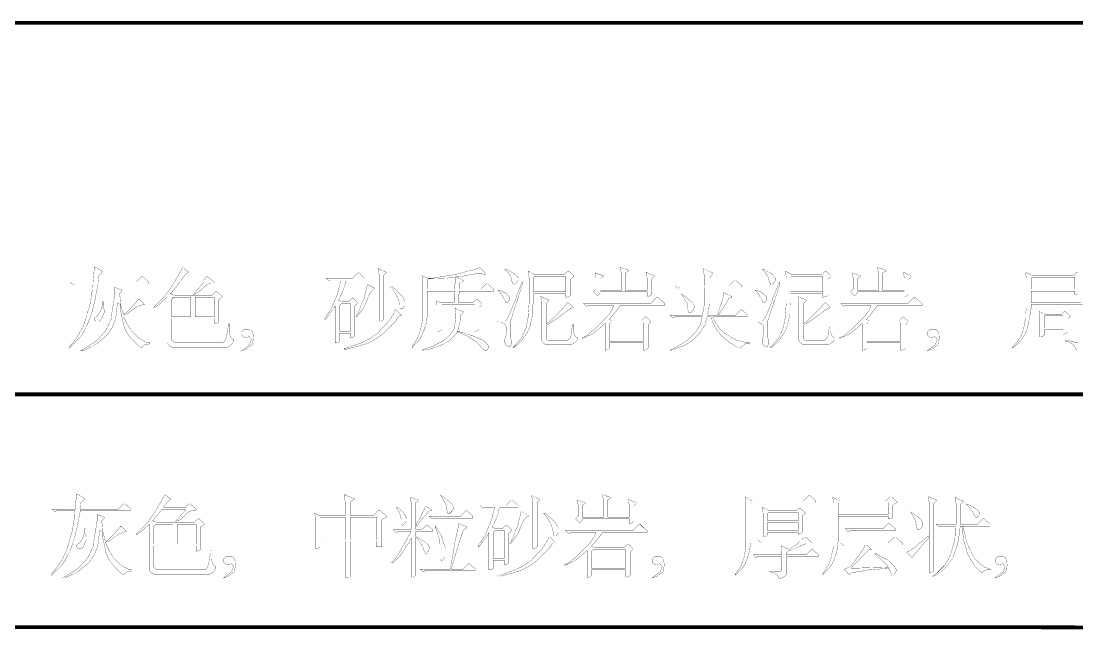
# Model space of a CAD drawing. Extents: x 94 to 452, y -72 to 1042.
# Drawn here: x 222.13 to 265.23, y 460.88 to 485.73 of the extents above; entities that cross this region are included whole.
import ezdxf

# ---------------------------------------------------------------- set-up
doc = ezdxf.new("R2010")
doc.units = 0
doc.header["$MEASUREMENT"] = 0
doc.layers.add('TREE_LAYER', color=7, linetype='Continuous')

msp = doc.modelspace()

# ---------------------------------------------------------------- linework, layer by layer
at = {"layer": 'TREE_LAYER'}
for points, const_width, elevation in [([(221.22612, 485.654653), (399.22612, 485.654653)], 0.15, 178), ([(225.187347, 475.669544), (225.104994, 475.669544), (225.104994, 475.532289), (225.063818, 475.079348), (224.116759, 475.079348), (224.226563, 474.969544), (224.267739, 474.969544), (224.308916, 475.010721), (225.050092, 475.010721), (225.050092, 474.996995), (225.036367, 474.85974), (225.036367, 474.777387), (224.967739, 474.310721), (224.967739, 474.269544), (224.816759, 473.761701), (224.816759, 473.720525), (224.665778, 473.281309), (224.487347, 472.951897), (224.336367, 472.732289), (224.116759, 472.444054), (224.089308, 472.375426), (224.501072, 472.787191), (224.638327, 472.951897), (224.885386, 473.45974), (225.036367, 473.898956), (225.077543, 474.091113), (225.14617, 474.365623), (225.14617, 474.393074), (225.255974, 474.914642), (225.2697, 475.010721), (227.342249, 475.010721), (227.342249, 475.079348), (227.09519, 475.298956), (227.054014, 475.298956), (226.834406, 475.079348), (225.2697, 475.079348), (225.2697, 475.106799), (225.297151, 475.340132), (225.434406, 475.477387), (225.434406, 475.518564), (225.187347, 475.669544), (225.187347, 475.669544)], 0.01, 39), ([(228.728523, 475.669544), (228.714798, 475.655819), (228.701072, 475.628368), (228.536367, 475.326407), (228.206955, 474.791113), (227.918719, 474.420525), (227.548131, 474.049936), (227.548131, 474.022485), (227.767739, 474.15974), (227.959896, 474.351897), (228.083425, 474.447975), (228.097151, 474.447975), (228.097151, 474.447975), (228.097151, 472.595034), (228.097151, 472.581309), (228.179504, 472.471505), (228.316759, 472.402877), (230.554014, 472.402877), (230.554014, 472.416603), (230.650092, 472.471505), (230.74617, 472.567583), (230.801072, 472.663662), (230.801072, 472.732289), (230.773621, 472.732289), (230.663818, 472.842093), (230.622641, 473.061701), (230.622641, 473.391113), (230.581465, 473.391113), (230.581465, 473.281309), (230.554014, 473.089152), (230.554014, 473.061701), (230.471661, 472.704838), (230.361857, 472.595034), (228.385386, 472.595034), (228.275582, 472.704838), (228.275582, 473.569544), (228.289308, 473.58327), (229.991268, 473.58327), (230.004994, 473.569544), (230.004994, 473.363662), (230.04617, 473.363662), (230.142249, 473.391113), (230.183425, 473.432289), (230.183425, 474.351897), (230.32068, 474.447975), (230.334406, 474.461701), (230.334406, 474.489152), (230.114798, 474.681309), (230.073621, 474.681309), (229.922641, 474.530328), (228.385386, 474.530328), (228.234406, 474.598956), (228.22068, 474.598956), (228.467739, 474.887191), (228.604994, 475.079348), (229.552053, 475.079348), (229.565778, 475.038172), (229.154014, 474.571505), (229.34617, 474.640132), (229.703033, 474.969544), (229.881465, 475.038172), (230.004994, 475.038172), (230.004994, 475.079348), (229.74421, 475.298956), (229.703033, 475.298956), (229.565778, 475.147975), (228.673621, 475.147975), (228.659896, 475.161701), (228.824602, 475.367583), (228.975582, 475.477387), (228.728523, 475.669544), (228.728523, 475.669544)], 0.01, 39), ([(235.906955, 475.449936), (235.865778, 475.449936), (235.64617, 475.230328), (234.589308, 475.230328), (234.699112, 475.120525), (234.726563, 475.120525), (234.767739, 475.147975), (235.193229, 475.147975), (235.193229, 475.147975), (235.097151, 474.818564), (235.097151, 474.777387), (235.055974, 474.667583), (235.028523, 474.557779), (234.918719, 474.296995), (234.808916, 474.022485), (234.548131, 473.624446), (234.506955, 473.542093), (234.506955, 473.542093), (234.548131, 473.542093), (234.561857, 473.555819), (234.836367, 473.926407), (234.94617, 474.104838), (234.94617, 474.104838), (234.94617, 472.595034), (235.042249, 472.595034), (235.097151, 472.622485), (235.138327, 472.663662), (235.138327, 472.993074), (235.138327, 472.993074), (235.563818, 472.993074), (235.577543, 472.993074), (235.577543, 472.814642), (235.618719, 472.814642), (235.714798, 472.842093), (235.755974, 472.88327), (235.755974, 474.091113), (235.865778, 474.200917), (235.865778, 474.242093), (235.687347, 474.420525), (235.64617, 474.420525), (235.49519, 474.269544), (235.234406, 474.269544), (235.083425, 474.338172), (235.083425, 474.351897), (235.248131, 474.667583), (235.357935, 474.996995), (235.357935, 475.051897), (235.399112, 475.147975), (236.154014, 475.147975), (236.154014, 475.230328), (235.906955, 475.449936), (235.906955, 475.449936)], 0.01, 39), ([(236.716759, 475.628368), (236.703033, 475.628368), (236.703033, 475.600917), (236.74421, 475.381309), (236.74421, 473.473466), (236.812837, 473.473466), (236.881465, 473.500917), (236.922641, 473.542093), (236.922641, 475.340132), (237.032445, 475.449936), (237.032445, 475.477387), (236.854014, 475.55974), (236.716759, 475.628368), (236.716759, 475.628368)], 0.01, 39), ([(240.861857, 475.669544), (240.54617, 475.55974), (240.518719, 475.55974), (239.791268, 475.367583), (239.750092, 475.367583), (238.885386, 475.230328), (238.816759, 475.230328), (238.816759, 475.216603), (238.748131, 475.216603), (238.748131, 475.230328), (238.72068, 475.244054), (238.487347, 475.340132), (238.528523, 475.161701), (238.528523, 473.569544), (238.44617, 473.198956), (238.44617, 473.171505), (238.336367, 472.842093), (238.226563, 472.663662), (238.089308, 472.444054), (238.089308, 472.402877), (238.350092, 472.677387), (238.487347, 472.88327), (238.501072, 472.938172), (238.597151, 473.157779), (238.597151, 473.198956), (238.665778, 473.391113), (238.679504, 473.555819), (238.693229, 473.555819), (238.693229, 473.596995), (238.706955, 473.720525), (238.706955, 474.70876), (238.706955, 474.70876), (239.818719, 474.70876), (239.832445, 474.70876), (239.818719, 474.598956), (239.818719, 474.598956), (239.818719, 474.502877), (239.818719, 474.502877), (239.818719, 474.420525), (239.804994, 474.420525), (239.804994, 474.324446), (239.804994, 474.324446), (239.804994, 474.242093), (239.804994, 474.242093), (239.242249, 474.242093), (239.077543, 474.310721), (239.104994, 474.132289), (239.104994, 473.061701), (239.201072, 473.075426), (239.255974, 473.102877), (239.297151, 473.144054), (239.297151, 474.132289), (239.324602, 474.15974), (240.642249, 474.15974), (240.642249, 474.15974), (240.642249, 473.061701), (240.683425, 473.061701), (240.779504, 473.102877), (240.834406, 473.144054), (240.834406, 474.049936), (240.94421, 474.15974), (240.94421, 474.200917), (240.752053, 474.379348), (240.724602, 474.379348), (240.573621, 474.242093), (239.997151, 474.242093), (239.983425, 474.242093), (239.983425, 474.28327), (239.997151, 474.296995), (239.997151, 474.393074), (239.997151, 474.393074), (239.997151, 474.489152), (239.997151, 474.489152), (239.997151, 474.58523), (240.010876, 474.598956), (240.010876, 474.70876), (240.010876, 474.70876), (241.410876, 474.70876), (241.410876, 474.791113), (241.163818, 475.010721), (241.122641, 475.010721), (240.903033, 474.791113), (240.024602, 474.791113), (240.010876, 474.791113), (240.010876, 474.85974), (240.024602, 474.85974), (240.024602, 475.038172), (240.161857, 475.106799), (240.175582, 475.120525), (240.175582, 475.147975), (239.887347, 475.28523), (239.914798, 475.28523), (240.038327, 475.298956), (240.6697, 475.40876), (240.94421, 475.40876), (241.081465, 475.367583), (241.054014, 475.477387), (240.861857, 475.669544), (240.861857, 475.669544)], 0.01, 39), ([(241.959896, 475.587191), (241.877543, 475.587191), (242.028523, 475.436211), (242.138327, 475.257779), (242.165778, 475.106799), (242.206955, 475.010721), (242.248131, 474.969544), (242.275582, 474.969544), (242.357935, 475.051897), (242.426563, 475.147975), (242.426563, 475.230328), (242.34421, 475.353858), (242.206955, 475.449936), (241.959896, 475.587191), (241.959896, 475.587191)], 0.01, 39), ([(242.838327, 475.518564), (242.824602, 475.518564), (242.824602, 475.491113), (242.865778, 475.271505), (242.865778, 474.200917), (242.824602, 473.720525), (242.824602, 473.638172), (242.755974, 473.267583), (242.755974, 473.240132), (242.604994, 472.88327), (242.536367, 472.773466), (242.316759, 472.512681), (242.206955, 472.402877), (242.248131, 472.402877), (242.412837, 472.540132), (242.577543, 472.704838), (242.797151, 473.020525), (242.906955, 473.281309), (242.906955, 473.336211), (242.934406, 473.418564), (242.975582, 473.596995), (243.016759, 473.775426), (243.016759, 474.132289), (243.04421, 474.228368), (243.04421, 474.598956), (243.057935, 474.598956), (244.361857, 474.598956), (244.361857, 474.598956), (244.361857, 474.461701), (244.403033, 474.461701), (244.499112, 474.489152), (244.554014, 474.530328), (244.554014, 475.189152), (244.691268, 475.28523), (244.691268, 475.298956), (244.691268, 475.340132), (244.485386, 475.518564), (244.44421, 475.518564), (244.293229, 475.367583), (243.126563, 475.367583), (242.838327, 475.518564), (242.838327, 475.518564)], 0.01, 39), ([(246.599112, 475.669544), (246.585386, 475.669544), (246.585386, 475.642093), (246.626563, 475.463662), (246.626563, 474.749936), (246.612837, 474.749936), (245.789308, 474.749936), (245.775582, 474.749936), (245.775582, 475.230328), (245.885386, 475.298956), (245.885386, 475.298956), (245.885386, 475.340132), (245.555974, 475.449936), (245.597151, 475.244054), (245.597151, 474.791113), (245.487347, 474.681309), (245.638327, 474.530328), (245.665778, 474.530328), (245.775582, 474.640132), (245.775582, 474.667583), (245.789308, 474.681309), (247.683425, 474.681309), (247.683425, 474.667583), (247.683425, 474.489152), (247.765778, 474.502877), (247.82068, 474.530328), (247.861857, 474.571505), (247.861857, 475.189152), (247.971661, 475.298956), (247.971661, 475.340132), (247.793229, 475.40876), (247.642249, 475.477387), (247.683425, 475.244054), (247.683425, 474.749936), (247.683425, 474.749936), (246.804994, 474.749936), (246.804994, 474.749936), (246.804994, 475.449936), (246.914798, 475.518564), (246.914798, 475.518564), (246.914798, 475.55974), (246.599112, 475.669544), (246.599112, 475.669544)], 0.01, 39), ([(249.975582, 475.628368), (249.975582, 475.628368), (249.975582, 475.573466), (250.016759, 475.353858), (250.016759, 474.942093), (250.003033, 474.928368), (248.836367, 474.928368), (248.94617, 474.818564), (248.987347, 474.818564), (249.028523, 474.85974), (250.003033, 474.85974), (250.016759, 474.85974), (250.016759, 474.146015), (249.948131, 473.747975), (249.948131, 473.720525), (248.616759, 473.720525), (248.726563, 473.610721), (248.767739, 473.610721), (248.808916, 473.651897), (249.934406, 473.651897), (249.934406, 473.651897), (249.865778, 473.363662), (249.687347, 473.061701), (249.316759, 472.691113), (249.042249, 472.526407), (248.616759, 472.293074), (248.657935, 472.293074), (249.165778, 472.471505), (249.536367, 472.691113), (249.838327, 473.006799), (250.04421, 473.322485), (250.126563, 473.638172), (250.140288, 473.651897), (250.277543, 473.651897), (250.291268, 473.638172), (250.387347, 473.363662), (250.524602, 473.144054), (250.689308, 472.910721), (250.730484, 472.869544), (251.073621, 472.595034), (251.306955, 472.457779), (251.471661, 472.375426), (251.485386, 472.375426), (251.691268, 472.553858), (251.883425, 472.553858), (251.883425, 472.595034), (251.759896, 472.595034), (251.334406, 472.704838), (251.004994, 472.88327), (250.785386, 473.03425), (250.634406, 473.18523), (250.455974, 473.45974), (250.359896, 473.638172), (250.373621, 473.651897), (251.801072, 473.651897), (251.801072, 473.720525), (251.554014, 473.940132), (251.512837, 473.940132), (251.293229, 473.720525), (250.154014, 473.720525), (250.154014, 473.73425), (250.19519, 473.898956), (250.208916, 474.049936), (250.236367, 474.200917), (250.236367, 474.85974), (250.236367, 474.85974), (251.554014, 474.85974), (251.554014, 474.928368), (251.293229, 475.147975), (251.252053, 475.147975), (251.032445, 474.928368), (250.236367, 474.928368), (250.236367, 474.942093), (250.236367, 475.257779), (250.373621, 475.40876), (250.373621, 475.449936), (250.19519, 475.518564), (249.975582, 475.628368), (249.975582, 475.628368)], 0.01, 39), ([(252.459896, 475.587191), (252.377543, 475.587191), (252.528523, 475.436211), (252.638327, 475.257779), (252.665778, 475.106799), (252.706955, 475.010721), (252.748131, 474.969544), (252.775582, 474.969544), (252.857935, 475.051897), (252.926563, 475.147975), (252.926563, 475.230328), (252.84421, 475.353858), (252.706955, 475.449936), (252.459896, 475.587191), (252.459896, 475.587191)], 0.01, 39), ([(253.338327, 475.518564), (253.324602, 475.518564), (253.324602, 475.491113), (253.365778, 475.271505), (253.365778, 474.200917), (253.324602, 473.720525), (253.324602, 473.638172), (253.255974, 473.267583), (253.255974, 473.240132), (253.104994, 472.88327), (253.036367, 472.773466), (252.816759, 472.512681), (252.706955, 472.402877), (252.748131, 472.402877), (252.912837, 472.540132), (253.077543, 472.704838), (253.297151, 473.020525), (253.406955, 473.281309), (253.406955, 473.336211), (253.434406, 473.418564), (253.475582, 473.596995), (253.516759, 473.775426), (253.516759, 474.132289), (253.54421, 474.228368), (253.54421, 474.598956), (253.557935, 474.598956), (254.861857, 474.598956), (254.861857, 474.598956), (254.861857, 474.461701), (254.903033, 474.461701), (254.999112, 474.489152), (255.054014, 474.530328), (255.054014, 475.189152), (255.191268, 475.28523), (255.191268, 475.298956), (255.191268, 475.340132), (254.985386, 475.518564), (254.94421, 475.518564), (254.793229, 475.367583), (253.626563, 475.367583), (253.338327, 475.518564), (253.338327, 475.518564)], 0.01, 39), ([(257.099112, 475.669544), (257.085386, 475.669544), (257.085386, 475.642093), (257.126563, 475.463662), (257.126563, 474.749936), (257.112837, 474.749936), (256.289308, 474.749936), (256.275582, 474.749936), (256.275582, 475.230328), (256.385386, 475.298956), (256.385386, 475.298956), (256.385386, 475.340132), (256.055974, 475.449936), (256.097151, 475.244054), (256.097151, 474.791113), (255.987347, 474.681309), (256.138327, 474.530328), (256.165778, 474.530328), (256.275582, 474.640132), (256.275582, 474.667583), (256.289308, 474.681309), (258.183425, 474.681309), (258.183425, 474.667583), (258.183425, 474.489152), (258.265778, 474.502877), (258.32068, 474.530328), (258.361857, 474.571505), (258.361857, 475.189152), (258.471661, 475.298956), (258.471661, 475.340132), (258.293229, 475.40876), (258.142249, 475.477387), (258.183425, 475.244054), (258.183425, 474.749936), (258.183425, 474.749936), (257.304994, 474.749936), (257.304994, 474.749936), (257.304994, 475.449936), (257.414798, 475.518564), (257.414798, 475.518564), (257.414798, 475.55974), (257.099112, 475.669544), (257.099112, 475.669544)], 0.01, 39), ([(263.138327, 475.477387), (263.138327, 475.477387), (263.138327, 475.463662), (263.165778, 475.244054), (263.165778, 474.00876), (263.138327, 473.789152), (263.138327, 473.610721), (263.0697, 473.253858), (263.055974, 473.171505), (262.918719, 472.814642), (262.726563, 472.553858), (262.589308, 472.402877), (262.589308, 472.375426), (262.754014, 472.512681), (262.959896, 472.704838), (263.138327, 472.993074), (263.248131, 473.349936), (263.261857, 473.432289), (263.275582, 473.528368), (263.275582, 473.555819), (263.316759, 473.73425), (263.330484, 473.871505), (263.357935, 473.995034), (263.357935, 474.15974), (263.357935, 474.15974), (265.471661, 474.15974)], 0.01, 39), ([(265.265778, 475.477387), (265.224602, 475.477387), (265.073621, 475.340132), (263.426563, 475.340132), (263.138327, 475.477387), (263.138327, 475.477387)], 0.01, 39), ([(239.818719, 475.271505), (239.818719, 475.28523), (239.84617, 475.271505), (239.84617, 474.996995), (239.832445, 474.996995), (239.832445, 474.900917), (239.832445, 474.887191), (239.832445, 474.791113), (239.818719, 474.791113), (238.706955, 474.791113), (238.706955, 474.791113), (238.706955, 475.147975), (238.748131, 475.202877), (239.516759, 475.230328), (239.654014, 475.257779), (239.818719, 475.271505), (239.818719, 475.271505)], 0.01, 39), ([(242.604994, 475.079348), (242.536367, 474.969544), (242.316759, 474.406799), (242.316759, 474.379348), (242.055974, 473.720525), (241.94617, 473.542093), (241.877543, 473.473466), (241.589308, 473.473466), (241.589308, 473.432289), (241.699112, 473.432289), (241.836367, 473.391113), (241.918719, 473.30876), (241.94617, 473.212681), (241.94617, 473.061701), (241.918719, 472.869544), (241.918719, 472.842093), (241.877543, 472.746015), (241.877543, 472.595034), (241.918719, 472.512681), (242.014798, 472.444054), (242.097151, 472.444054), (242.138327, 472.540132), (242.138327, 472.704838), (242.097151, 472.842093), (242.097151, 473.473466), (242.138327, 473.569544), (242.179504, 473.693074), (242.275582, 474.00876), (242.303033, 474.077387), (242.577543, 474.914642), (242.577543, 474.942093), (242.604994, 475.079348), (242.604994, 475.079348)], 0.01, 39), ([(243.085386, 475.298956), (243.085386, 475.298956), (244.361857, 475.298956), (244.361857, 475.298956), (244.361857, 474.681309), (244.361857, 474.681309), (243.057935, 474.681309), (243.04421, 474.681309), (243.04421, 475.257779), (243.085386, 475.298956), (243.085386, 475.298956)], 0.01, 39), ([(253.104994, 475.079348), (253.036367, 474.969544), (252.816759, 474.406799), (252.816759, 474.379348), (252.555974, 473.720525), (252.44617, 473.542093), (252.377543, 473.473466), (252.089308, 473.473466), (252.089308, 473.432289), (252.199112, 473.432289), (252.336367, 473.391113), (252.418719, 473.30876), (252.44617, 473.212681), (252.44617, 473.061701), (252.418719, 472.869544), (252.418719, 472.842093), (252.377543, 472.746015), (252.377543, 472.595034), (252.418719, 472.512681), (252.514798, 472.444054), (252.597151, 472.444054), (252.638327, 472.540132), (252.638327, 472.704838), (252.597151, 472.842093), (252.597151, 473.473466), (252.638327, 473.569544), (252.679504, 473.693074), (252.775582, 474.00876), (252.803033, 474.077387), (253.077543, 474.914642), (253.077543, 474.942093), (253.104994, 475.079348), (253.104994, 475.079348)], 0.01, 39), ([(253.585386, 475.298956), (253.585386, 475.298956), (254.861857, 475.298956), (254.861857, 475.298956), (254.861857, 474.681309), (254.861857, 474.681309), (253.557935, 474.681309), (253.54421, 474.681309), (253.54421, 475.257779), (253.585386, 475.298956), (253.585386, 475.298956)], 0.01, 39), ([(263.385386, 475.257779), (263.385386, 475.257779), (265.142249, 475.257779), (265.142249, 475.257779), (265.142249, 474.791113), (265.142249, 474.791113), (263.357935, 474.791113), (263.357935, 474.791113), (263.357935, 475.230328), (263.385386, 475.257779), (263.385386, 475.257779)], 0.01, 39), ([(225.955974, 474.85974), (225.955974, 474.85974), (225.955974, 474.58523), (225.818719, 473.73425), (225.804994, 473.569544), (225.585386, 473.102877), (225.365778, 472.842093), (225.173621, 472.649936), (224.555974, 472.265623), (224.652053, 472.265623), (225.214798, 472.553858), (225.626563, 472.896995), (225.84617, 473.212681), (225.983425, 473.569544), (226.024602, 473.88523), (226.065778, 474.228368), (226.175582, 474.15974), (226.175582, 473.967583), (226.216759, 473.789152), (226.312837, 473.322485), (226.408916, 473.061701), (226.436367, 473.020525), (226.642249, 472.746015), (226.94421, 472.444054), (227.040288, 472.402877), (227.054014, 472.402877), (227.163818, 472.512681), (227.383425, 472.553858), (227.383425, 472.595034), (227.273621, 472.595034), (226.903033, 472.814642), (226.642249, 473.075426), (226.463818, 473.349936), (226.312837, 473.651897), (226.312837, 473.720525), (226.326563, 473.73425), (226.436367, 473.761701), (226.82068, 474.049936), (227.122641, 474.15974), (227.163818, 474.15974), (226.94421, 474.379348), (226.903033, 474.379348), (226.903033, 474.351897), (226.614798, 474.022485), (226.450092, 473.857779), (226.326563, 473.761701), (226.271661, 473.844054), (226.203033, 474.118564), (226.175582, 474.43425), (226.134406, 474.598956), (226.134406, 474.598956), (226.24421, 474.70876), (226.24421, 474.749936), (225.955974, 474.85974), (225.955974, 474.85974)], 0.01, 39), ([(236.277543, 474.969544), (236.263818, 474.955819), (236.126563, 474.379348), (236.04421, 474.242093), (235.934406, 473.912681), (235.838327, 473.73425), (235.797151, 473.651897), (235.824602, 473.651897), (235.838327, 473.665623), (236.126563, 474.049936), (236.373621, 474.640132), (236.524602, 474.791113), (236.565778, 474.791113), (236.552053, 474.832289), (236.277543, 474.969544), (236.277543, 474.969544)], 0.01, 39), ([(237.265778, 474.900917), (237.183425, 474.900917), (237.265778, 474.818564), (237.430484, 474.571505), (237.44421, 474.544054), (237.512837, 474.393074), (237.581465, 474.146015), (237.581465, 474.022485), (237.622641, 473.981309), (237.691268, 473.981309), (237.801072, 474.118564), (237.801072, 474.28327), (237.732445, 474.420525), (237.663818, 474.530328), (237.416759, 474.763662), (237.265778, 474.900917), (237.265778, 474.900917)], 0.01, 39), ([(241.630484, 474.749936), (241.589308, 474.749936), (241.671661, 474.667583), (241.767739, 474.530328), (241.918719, 474.242093), (241.987347, 474.242093), (242.028523, 474.28327), (242.055974, 474.338172), (242.055974, 474.461701), (241.987347, 474.557779), (241.877543, 474.640132), (241.740288, 474.70876), (241.630484, 474.749936), (241.630484, 474.749936)], 0.01, 39), ([(249.097151, 474.571505), (249.097151, 474.571505), (249.110876, 474.544054), (249.316759, 474.200917), (249.34421, 473.967583), (249.385386, 473.844054), (249.385386, 473.830328), (249.467739, 473.830328), (249.550092, 473.912681), (249.604994, 474.00876), (249.604994, 474.091113), (249.536367, 474.228368), (249.508916, 474.255819), (249.316759, 474.420525), (249.179504, 474.530328), (249.097151, 474.571505), (249.097151, 474.571505)], 0.01, 39), ([(250.826563, 474.640132), (250.812837, 474.640132), (250.812837, 474.530328), (250.565778, 473.761701), (250.634406, 473.761701), (250.675582, 473.871505), (250.785386, 474.00876), (251.004994, 474.379348), (251.073621, 474.461701), (251.142249, 474.461701), (251.142249, 474.489152), (250.826563, 474.640132), (250.826563, 474.640132)], 0.01, 39), ([(252.130484, 474.749936), (252.089308, 474.749936), (252.171661, 474.667583), (252.267739, 474.530328), (252.418719, 474.242093), (252.487347, 474.242093), (252.528523, 474.28327), (252.555974, 474.338172), (252.555974, 474.461701), (252.487347, 474.557779), (252.377543, 474.640132), (252.240288, 474.70876), (252.130484, 474.749936), (252.130484, 474.749936)], 0.01, 39), ([(265.403033, 474.242093), (263.357935, 474.242093), (263.357935, 474.242093), (263.357935, 474.70876), (263.357935, 474.70876), (265.142249, 474.70876), (265.142249, 474.70876), (265.142249, 474.571505), (265.183425, 474.571505), (265.279504, 474.598956)], 0.01, 39), ([(225.475582, 474.269544), (225.434406, 474.269544), (225.434406, 474.091113), (225.365778, 473.871505), (225.255974, 473.720525), (225.104994, 473.58327), (225.104994, 473.542093), (225.187347, 473.473466), (225.297151, 473.473466), (225.393229, 473.542093), (225.475582, 473.720525), (225.516759, 473.830328), (225.516759, 473.953858), (225.475582, 474.091113), (225.475582, 474.269544), (225.475582, 474.269544)], 0.01, 39), ([(228.34421, 474.447975), (228.357935, 474.461701), (229.04421, 474.461701), (229.04421, 474.447975), (229.04421, 473.651897), (229.04421, 473.651897), (228.289308, 473.651897), (228.275582, 473.651897), (228.275582, 474.379348), (228.34421, 474.447975), (228.34421, 474.447975)], 0.01, 39), ([(229.236367, 474.447975), (229.236367, 474.461701), (229.991268, 474.461701), (230.004994, 474.447975), (230.004994, 473.651897), (229.991268, 473.651897), (229.236367, 473.651897), (229.236367, 473.651897), (229.236367, 474.447975), (229.236367, 474.447975)], 0.01, 39), ([(235.206955, 474.200917), (235.206955, 474.200917), (235.563818, 474.200917), (235.577543, 474.200917), (235.577543, 473.075426), (235.563818, 473.061701), (235.138327, 473.061701), (235.138327, 473.075426), (235.138327, 474.132289), (235.206955, 474.200917), (235.206955, 474.200917)], 0.01, 39), ([(243.34617, 474.489152), (243.34617, 474.489152), (243.34617, 474.475426), (243.373621, 474.255819), (243.373621, 472.704838), (243.442249, 472.595034), (243.552053, 472.512681), (244.581465, 472.512681), (244.650092, 472.553858), (244.759896, 472.622485), (244.842249, 472.732289), (244.842249, 472.814642), (244.801072, 472.814642), (244.732445, 472.88327), (244.663818, 473.061701), (244.663818, 473.363662), (244.622641, 473.363662), (244.622641, 473.267583), (244.581465, 472.910721), (244.554014, 472.814642), (244.44421, 472.704838), (243.634406, 472.704838), (243.565778, 472.773466), (243.565778, 473.30876), (243.703033, 473.391113), (244.032445, 473.610721), (244.375582, 473.871505), (244.581465, 474.00876), (244.663818, 474.022485), (244.663818, 474.049936), (244.512837, 474.200917), (244.44421, 474.242093), (244.224602, 473.981309), (243.703033, 473.45974), (243.593229, 473.391113), (243.565778, 473.363662), (243.565778, 473.377387), (243.565778, 474.200917), (243.675582, 474.310721), (243.675582, 474.351897), (243.483425, 474.420525), (243.34617, 474.489152), (243.34617, 474.489152)], 0.01, 39), ([(248.122641, 474.461701), (248.081465, 474.461701), (247.834406, 474.200917), (245.089308, 474.200917), (245.199112, 474.091113), (245.226563, 474.091113), (245.267739, 474.132289), (246.324602, 474.132289), (246.324602, 474.118564), (246.2697, 473.995034), (246.255974, 473.940132), (246.077543, 473.693074), (245.514798, 473.130328), (245.171661, 472.855819), (245.048131, 472.814642), (245.048131, 472.773466), (245.404994, 472.938172), (245.459896, 472.965623), (245.84421, 473.281309), (245.954014, 473.391113), (245.967739, 473.391113), (245.967739, 472.293074), (246.050092, 472.306799), (246.104994, 472.33425), (246.14617, 472.375426), (246.14617, 472.581309), (246.14617, 472.595034), (247.532445, 472.595034), (247.532445, 472.581309), (247.532445, 472.293074), (247.573621, 472.293074), (247.683425, 472.33425), (247.724602, 472.375426), (247.724602, 473.322485), (247.834406, 473.432289), (247.834406, 473.473466), (247.642249, 473.651897), (247.614798, 473.651897), (247.463818, 473.500917), (246.255974, 473.500917), (246.132445, 473.555819), (246.2697, 473.706799), (246.54421, 474.049936), (246.585386, 474.132289), (248.410876, 474.132289), (248.410876, 474.200917), (248.273621, 474.310721), (248.122641, 474.461701), (248.122641, 474.461701)], 0.01, 39), ([(253.84617, 474.489152), (253.84617, 474.489152), (253.84617, 474.475426), (253.873621, 474.255819), (253.873621, 472.704838), (253.942249, 472.595034), (254.052053, 472.512681), (255.081465, 472.512681), (255.150092, 472.553858), (255.259896, 472.622485), (255.342249, 472.732289), (255.342249, 472.814642), (255.301072, 472.814642), (255.232445, 472.88327), (255.163818, 473.061701), (255.163818, 473.363662), (255.122641, 473.363662), (255.122641, 473.267583), (255.081465, 472.910721), (255.054014, 472.814642), (254.94421, 472.704838), (254.134406, 472.704838), (254.065778, 472.773466), (254.065778, 473.30876), (254.203033, 473.391113), (254.532445, 473.610721), (254.875582, 473.871505), (255.081465, 474.00876), (255.163818, 474.022485), (255.163818, 474.049936), (255.012837, 474.200917), (254.94421, 474.242093), (254.724602, 473.981309), (254.203033, 473.45974), (254.093229, 473.391113), (254.065778, 473.363662), (254.065778, 473.377387), (254.065778, 474.200917), (254.175582, 474.310721), (254.175582, 474.351897), (253.983425, 474.420525), (253.84617, 474.489152), (253.84617, 474.489152)], 0.01, 39), ([(258.622641, 474.461701), (258.581465, 474.461701), (258.334406, 474.200917), (255.589308, 474.200917), (255.699112, 474.091113), (255.726563, 474.091113), (255.767739, 474.132289), (256.824602, 474.132289), (256.824602, 474.118564), (256.7697, 473.995034), (256.755974, 473.940132), (256.577543, 473.693074), (256.014798, 473.130328), (255.671661, 472.855819), (255.548131, 472.814642), (255.548131, 472.773466), (255.904994, 472.938172), (255.959896, 472.965623), (256.34421, 473.281309), (256.454014, 473.391113), (256.467739, 473.391113), (256.467739, 472.293074), (256.550092, 472.306799), (256.604994, 472.33425), (256.64617, 472.375426), (256.64617, 472.581309), (256.64617, 472.595034), (258.032445, 472.595034), (258.032445, 472.581309), (258.032445, 472.293074), (258.073621, 472.293074), (258.183425, 472.33425), (258.224602, 472.375426), (258.224602, 473.322485), (258.334406, 473.432289), (258.334406, 473.473466), (258.142249, 473.651897), (258.114798, 473.651897), (257.963818, 473.500917), (256.755974, 473.500917), (256.632445, 473.555819), (256.7697, 473.706799), (257.04421, 474.049936), (257.085386, 474.132289), (258.910876, 474.132289), (258.910876, 474.200917), (258.773621, 474.310721), (258.622641, 474.461701), (258.622641, 474.461701)], 0.01, 39), ([(237.44421, 473.940132), (237.403033, 473.940132), (237.361857, 473.830328), (237.183425, 473.542093), (237.032445, 473.363662), (236.771661, 473.089152), (236.703033, 472.993074), (236.524602, 472.88327), (236.387347, 472.773466), (236.016759, 472.595034), (235.399112, 472.375426), (235.316759, 472.375426), (235.316759, 472.33425), (235.426563, 472.33425), (235.64617, 472.402877), (235.975582, 472.48523), (236.291268, 472.581309), (236.634406, 472.773466), (236.881465, 472.951897), (237.416759, 473.473466), (237.471661, 473.58327), (237.581465, 473.693074), (237.663818, 473.693074), (237.663818, 473.720525), (237.44421, 473.940132), (237.44421, 473.940132)], 0.01, 39), ([(239.84617, 474.022485), (239.84617, 474.022485), (239.84617, 473.995034), (239.873621, 473.775426), (239.873621, 473.569544), (239.804994, 473.198956), (239.804994, 473.171505), (239.69519, 472.993074), (239.393229, 472.691113), (238.899112, 472.444054), (238.5697, 472.33425), (238.528523, 472.33425), (238.528523, 472.293074), (238.789308, 472.33425), (239.214798, 472.471505), (239.585386, 472.663662), (239.914798, 472.993074), (239.928523, 473.047975), (239.942249, 473.047975), (240.052053, 472.993074), (240.39519, 472.842093), (240.724602, 472.622485), (240.985386, 472.361701), (241.054014, 472.265623), (241.122641, 472.265623), (241.191268, 472.361701), (241.191268, 472.48523), (241.122641, 472.581309), (240.985386, 472.704838), (240.930484, 472.718564), (240.655974, 472.842093), (240.628523, 472.855819), (240.106955, 473.03425), (240.079504, 473.03425), (239.983425, 473.047975), (239.942249, 473.061701), (239.983425, 473.171505), (240.024602, 473.391113), (240.065778, 473.555819), (240.065778, 473.720525), (240.175582, 473.830328), (240.175582, 473.871505), (239.983425, 473.940132), (239.84617, 474.022485), (239.84617, 474.022485)], 0.01, 39), ([(263.687347, 473.871505), (263.687347, 473.871505), (263.687347, 473.857779), (263.714798, 473.693074), (263.714798, 472.842093), (263.810876, 472.855819), (263.865778, 472.88327), (263.906955, 472.924446), (263.906955, 473.130328), (263.906955, 473.144054), (264.661857, 473.144054), (264.675582, 473.130328), (264.675582, 472.951897), (264.716759, 472.951897), (264.812837, 472.993074), (264.854014, 473.03425), (264.854014, 473.58327), (264.963818, 473.651897), (264.963818, 473.693074), (264.74421, 473.871505), (264.703033, 473.871505), (264.593229, 473.761701), (263.934406, 473.761701), (263.687347, 473.871505), (263.687347, 473.871505)], 0.01, 39), ([(263.906955, 473.679348), (263.906955, 473.693074), (264.661857, 473.693074), (264.675582, 473.679348), (264.675582, 473.212681), (264.661857, 473.212681), (263.906955, 473.212681), (263.906955, 473.212681), (263.906955, 473.679348), (263.906955, 473.679348)], 0.01, 39), ([(246.214798, 473.432289), (246.214798, 473.432289), (247.532445, 473.432289), (247.532445, 473.432289), (247.532445, 472.663662), (247.532445, 472.663662), (246.14617, 472.663662), (246.14617, 472.663662), (246.14617, 473.363662), (246.214798, 473.432289), (246.214798, 473.432289)], 0.01, 39), ([(256.714798, 473.432289), (256.714798, 473.432289), (258.032445, 473.432289), (258.032445, 473.432289), (258.032445, 472.663662), (258.032445, 472.663662), (256.64617, 472.663662), (256.64617, 472.663662), (256.64617, 473.363662), (256.714798, 473.432289), (256.714798, 473.432289)], 0.01, 39), ([(231.44617, 473.144054), (231.226563, 473.144054), (231.116759, 473.03425), (231.116759, 472.924446), (231.226563, 472.814642), (231.44617, 472.842093), (231.528523, 472.732289), (231.44617, 472.512681), (231.116759, 472.265623), (231.308916, 472.33425), (231.555974, 472.512681), (231.610876, 472.773466), (231.597151, 472.951897), (231.542249, 473.089152), (231.44617, 473.144054), (231.44617, 473.144054)], 0.01, 39), ([(259.44617, 473.144054), (259.226563, 473.144054), (259.116759, 473.03425), (259.116759, 472.924446), (259.226563, 472.814642), (259.44617, 472.842093), (259.528523, 472.732289), (259.44617, 472.512681), (259.116759, 472.265623), (259.308916, 472.33425), (259.555974, 472.512681), (259.610876, 472.773466), (259.597151, 472.951897), (259.542249, 473.089152), (259.44617, 473.144054), (259.44617, 473.144054)], 0.01, 39), ([(265.293229, 472.622485), (265.128523, 472.622485), (265.004994, 472.663662), (264.950092, 472.663662), (264.771661, 472.704838), (264.74421, 472.704838), (264.74421, 472.663662), (264.922641, 472.622485), (265.032445, 472.553858), (265.142249, 472.444054), (265.183425, 472.33425), (265.252053, 472.33425)], 0.01, 39), ([(221.22612, 470.492289), (399.22612, 470.492289)], 0.15, 178), ([(224.459264, 466.398501), (224.376911, 466.398501), (224.376911, 466.261246), (224.335735, 465.808305), (223.388676, 465.808305), (223.49848, 465.698501), (223.539656, 465.698501), (223.580833, 465.739677), (224.322009, 465.739677), (224.322009, 465.725952), (224.308284, 465.588697), (224.308284, 465.506344), (224.239656, 465.039677), (224.239656, 464.998501), (224.088676, 464.490658), (224.088676, 464.449481), (223.937695, 464.010265), (223.759264, 463.680854), (223.608284, 463.461246), (223.388676, 463.17301), (223.361225, 463.104383), (223.772989, 463.516148), (223.910244, 463.680854), (224.157303, 464.188697), (224.308284, 464.627912), (224.34946, 464.820069), (224.418088, 465.094579), (224.418088, 465.12203), (224.527891, 465.643599), (224.541617, 465.739677), (226.614166, 465.739677), (226.614166, 465.808305), (226.367107, 466.027912), (226.325931, 466.027912), (226.106323, 465.808305), (224.541617, 465.808305), (224.541617, 465.835756), (224.569068, 466.069089), (224.706323, 466.206344), (224.706323, 466.24752), (224.459264, 466.398501), (224.459264, 466.398501)], 0.01, 40), ([(228.00044, 466.398501), (227.986715, 466.384775), (227.972989, 466.357324), (227.808284, 466.055363), (227.478872, 465.520069), (227.190637, 465.149481), (226.820048, 464.778893), (226.820048, 464.751442), (227.039656, 464.888697), (227.231813, 465.080854), (227.355342, 465.176932), (227.369068, 465.176932), (227.369068, 465.176932), (227.369068, 463.323991), (227.369068, 463.310265), (227.451421, 463.200461), (227.588676, 463.131834), (229.825931, 463.131834), (229.825931, 463.145559), (229.922009, 463.200461), (230.018088, 463.29654), (230.072989, 463.392618), (230.072989, 463.461246), (230.045539, 463.461246), (229.935735, 463.57105), (229.894558, 463.790658), (229.894558, 464.120069), (229.853382, 464.120069), (229.853382, 464.010265), (229.825931, 463.818109), (229.825931, 463.790658), (229.743578, 463.433795), (229.633774, 463.323991), (227.657303, 463.323991), (227.547499, 463.433795), (227.547499, 464.298501), (227.561225, 464.312226), (229.263186, 464.312226), (229.276911, 464.298501), (229.276911, 464.092618), (229.318088, 464.092618), (229.414166, 464.120069), (229.455342, 464.161246), (229.455342, 465.080854), (229.592597, 465.176932), (229.606323, 465.190658), (229.606323, 465.218109), (229.386715, 465.410265), (229.345539, 465.410265), (229.194558, 465.259285), (227.657303, 465.259285), (227.506323, 465.327912), (227.492597, 465.327912), (227.739656, 465.616148), (227.876911, 465.808305), (228.82397, 465.808305), (228.837695, 465.767128), (228.425931, 465.300461), (228.618088, 465.369089), (228.97495, 465.698501), (229.153382, 465.767128), (229.276911, 465.767128), (229.276911, 465.808305), (229.016127, 466.027912), (228.97495, 466.027912), (228.837695, 465.876932), (227.945539, 465.876932), (227.931813, 465.890658), (228.096519, 466.09654), (228.247499, 466.206344), (228.00044, 466.398501), (228.00044, 466.398501)], 0.01, 40), ([(235.329852, 466.398501), (235.316127, 466.398501), (235.316127, 466.329873), (235.357303, 466.110265), (235.357303, 465.561246), (235.357303, 465.54752), (234.286715, 465.54752), (234.122009, 465.629873), (234.108284, 465.629873), (234.108284, 465.616148), (234.14946, 465.451442), (234.14946, 464.202422), (234.231813, 464.202422), (234.286715, 464.229873), (234.327891, 464.27105), (234.327891, 464.490658), (234.341617, 464.490658), (235.357303, 464.490658), (235.357303, 464.490658), (235.357303, 462.994579), (235.39848, 462.994579), (235.522009, 463.035756), (235.576911, 463.063207), (235.576911, 464.490658), (235.576911, 464.490658), (236.633774, 464.490658), (236.633774, 464.490658), (236.633774, 464.27105), (236.853382, 464.27105), (236.853382, 465.369089), (237.031813, 465.478893), (237.045539, 465.478893), (237.045539, 465.520069), (236.908284, 465.643599), (236.757303, 465.767128), (236.716127, 465.767128), (236.52397, 465.54752), (235.576911, 465.54752), (235.576911, 465.561246), (235.576911, 466.09654), (235.714166, 466.206344), (235.727891, 466.206344), (235.727891, 466.24752), (235.508284, 466.316148), (235.494558, 466.316148), (235.329852, 466.398501), (235.329852, 466.398501)], 0.01, 40), ([(239.269068, 466.357324), (239.255342, 466.357324), (239.269068, 466.343599), (239.47495, 465.986736), (239.516127, 465.753403), (239.543578, 465.629873), (239.557303, 465.629873), (239.625931, 465.629873), (239.708284, 465.712226), (239.776911, 465.808305), (239.776911, 465.890658), (239.708284, 466.027912), (239.680833, 466.055363), (239.488676, 466.206344), (239.337695, 466.316148), (239.269068, 466.357324), (239.269068, 466.357324)], 0.01, 40), ([(242.988676, 466.357324), (242.97495, 466.357324), (242.97495, 466.329873), (243.016127, 466.110265), (243.016127, 464.202422), (243.084754, 464.202422), (243.153382, 464.229873), (243.194558, 464.27105), (243.194558, 466.069089), (243.304362, 466.178893), (243.304362, 466.206344), (243.125931, 466.288697), (242.988676, 466.357324), (242.988676, 466.357324)], 0.01, 40), ([(245.871029, 466.398501), (245.857303, 466.398501), (245.857303, 466.37105), (245.89848, 466.192618), (245.89848, 465.478893), (245.884754, 465.478893), (245.061225, 465.478893), (245.047499, 465.478893), (245.047499, 465.959285), (245.157303, 466.027912), (245.157303, 466.027912), (245.157303, 466.069089), (244.827891, 466.178893), (244.869068, 465.97301), (244.869068, 465.520069), (244.759264, 465.410265), (244.910244, 465.259285), (244.937695, 465.259285), (245.047499, 465.369089), (245.047499, 465.39654), (245.061225, 465.410265), (246.955342, 465.410265), (246.955342, 465.39654), (246.955342, 465.218109), (247.037695, 465.231834), (247.092597, 465.259285), (247.133774, 465.300461), (247.133774, 465.918109), (247.243578, 466.027912), (247.243578, 466.069089), (247.065146, 466.137716), (246.914166, 466.206344), (246.955342, 465.97301), (246.955342, 465.478893), (246.955342, 465.478893), (246.076911, 465.478893), (246.076911, 465.478893), (246.076911, 466.178893), (246.186715, 466.24752), (246.186715, 466.24752), (246.186715, 466.288697), (245.871029, 466.398501), (245.871029, 466.398501)], 0.01, 40), ([(254.325931, 466.357324), (254.284754, 466.357324), (254.065146, 466.137716), (251.978872, 466.137716), (251.690637, 466.288697), (251.718088, 466.041638), (251.718088, 464.257324), (251.64946, 463.886736), (251.64946, 463.859285), (251.539656, 463.543599), (251.429852, 463.351442), (251.278872, 463.145559), (251.278872, 463.104383), (251.553382, 463.365167), (251.690637, 463.57105), (251.786715, 463.845559), (251.869068, 464.078893), (251.882793, 464.243599), (251.910244, 464.42203), (251.910244, 466.027912), (251.937695, 466.069089), (254.572989, 466.069089), (254.572989, 466.137716), (254.325931, 466.357324), (254.325931, 466.357324)], 0.01, 40), ([(238.020048, 466.288697), (238.020048, 466.288697), (238.020048, 466.261246), (238.047499, 466.082814), (238.047499, 464.97105), (238.047499, 464.97105), (237.320048, 464.97105), (237.429852, 464.861246), (237.471029, 464.861246), (237.49848, 464.888697), (238.047499, 464.888697), (238.047499, 464.888697), (237.539656, 463.982814), (237.388676, 463.763207), (237.251421, 463.612226), (237.361225, 463.653403), (237.580833, 463.87301), (237.869068, 464.312226), (237.978872, 464.449481), (238.047499, 464.614187), (238.047499, 464.614187), (238.047499, 463.02203), (238.129852, 463.02203), (238.19848, 463.063207), (238.239656, 463.104383), (238.239656, 464.669089), (238.239656, 464.669089), (238.253382, 464.655363), (238.418088, 464.449481), (238.527891, 464.257324), (238.596519, 464.065167), (238.637695, 464.010265), (238.706323, 464.010265), (238.788676, 464.188697), (238.788676, 464.27105), (238.747499, 464.339677), (238.733774, 464.367128), (238.569068, 464.490658), (238.390637, 464.600461), (238.239656, 464.682814), (238.239656, 464.888697), (238.239656, 464.888697), (238.925931, 464.888697), (238.925931, 464.97105), (238.720048, 465.149481), (238.678872, 465.149481), (238.486715, 464.97105), (238.239656, 464.97105), (238.239656, 464.97105), (238.239656, 465.080854), (238.569068, 465.478893), (238.788676, 465.739677), (238.89848, 465.767128), (238.788676, 465.849481), (238.637695, 465.918109), (238.418088, 465.437716), (238.267107, 465.231834), (238.239656, 465.108305), (238.239656, 465.108305), (238.239656, 466.069089), (238.335735, 466.137716), (238.34946, 466.178893), (238.020048, 466.288697), (238.020048, 466.288697)], 0.01, 40), ([(242.178872, 466.178893), (242.137695, 466.178893), (241.918088, 465.959285), (240.861225, 465.959285), (240.971029, 465.849481), (240.99848, 465.849481), (241.039656, 465.876932), (241.465146, 465.876932), (241.465146, 465.876932), (241.369068, 465.54752), (241.369068, 465.506344), (241.327891, 465.39654), (241.30044, 465.286736), (241.190637, 465.025952), (241.080833, 464.751442), (240.820048, 464.353403), (240.778872, 464.27105), (240.778872, 464.27105), (240.820048, 464.27105), (240.833774, 464.284775), (241.108284, 464.655363), (241.218088, 464.833795), (241.218088, 464.833795), (241.218088, 463.323991), (241.314166, 463.323991), (241.369068, 463.351442), (241.410244, 463.392618), (241.410244, 463.72203), (241.410244, 463.72203), (241.835735, 463.72203), (241.84946, 463.72203), (241.84946, 463.543599), (241.890637, 463.543599), (241.986715, 463.57105), (242.027891, 463.612226), (242.027891, 464.820069), (242.137695, 464.929873), (242.137695, 464.97105), (241.959264, 465.149481), (241.918088, 465.149481), (241.767107, 464.998501), (241.506323, 464.998501), (241.355342, 465.067128), (241.355342, 465.080854), (241.520048, 465.39654), (241.629852, 465.725952), (241.629852, 465.780854), (241.671029, 465.876932), (242.425931, 465.876932), (242.425931, 465.959285), (242.178872, 466.178893), (242.178872, 466.178893)], 0.01, 40), ([(257.647499, 466.316148), (257.606323, 466.316148), (257.414166, 466.137716), (255.547499, 466.137716), (255.259264, 466.288697), (255.30044, 466.041638), (255.30044, 464.298501), (255.218088, 463.927912), (255.218088, 463.900461), (255.108284, 463.57105), (254.99848, 463.392618), (254.861225, 463.17301), (254.861225, 463.131834), (255.122009, 463.406344), (255.259264, 463.612226), (255.369068, 463.886736), (255.437695, 464.120069), (255.451421, 464.284775), (255.478872, 464.449481), (255.478872, 465.506344), (255.478872, 465.520069), (257.52397, 465.520069), (257.52397, 465.506344), (257.52397, 465.410265), (257.565146, 465.410265), (257.661225, 465.437716), (257.716127, 465.478893), (257.716127, 465.959285), (257.784754, 466.027912), (257.894558, 466.069089), (257.894558, 466.09654), (257.647499, 466.316148), (257.647499, 466.316148)], 0.01, 40), ([(255.506323, 466.055363), (255.520048, 466.069089), (257.52397, 466.069089), (257.52397, 466.055363), (257.52397, 465.588697), (257.52397, 465.588697), (255.478872, 465.588697), (255.478872, 465.588697), (255.478872, 466.027912), (255.506323, 466.055363), (255.506323, 466.055363)], 0.01, 40), ([(259.171029, 466.316148), (259.157303, 466.316148), (259.157303, 466.302422), (259.19848, 466.082814), (259.19848, 464.655363), (259.19848, 464.655363), (259.184754, 464.655363), (259.157303, 464.710265), (258.92397, 464.504383), (258.80044, 464.42203), (258.635735, 464.257324), (258.429852, 464.120069), (258.278872, 464.051442), (258.49848, 463.831834), (259.020048, 464.449481), (259.19848, 464.627912), (259.19848, 464.627912), (259.19848, 463.214187), (259.267107, 463.214187), (259.335735, 463.241638), (259.376911, 463.282814), (259.376911, 466.027912), (259.486715, 466.137716), (259.486715, 466.178893), (259.308284, 466.24752), (259.171029, 466.316148), (259.171029, 466.316148)], 0.01, 40), ([(260.269068, 466.288697), (260.255342, 466.288697), (260.255342, 466.261246), (260.296519, 466.041638), (260.296519, 465.259285), (260.296519, 465.259285), (260.296519, 465.190658), (260.282793, 465.190658), (259.486715, 465.190658), (259.596519, 465.080854), (259.637695, 465.080854), (259.678872, 465.108305), (260.282793, 465.108305), (260.282793, 465.108305), (260.269068, 464.902422), (260.269068, 464.902422), (260.269068, 464.84752), (260.269068, 464.833795), (260.269068, 464.778893), (260.255342, 464.778893), (260.255342, 464.69654), (260.214166, 464.435756), (260.159264, 464.243599), (260.145539, 464.188697), (260.104362, 464.078893), (260.076911, 463.969089), (259.967107, 463.72203), (259.816127, 463.502422), (259.514166, 463.200461), (259.34946, 463.063207), (259.459264, 463.104383), (259.665146, 463.241638), (260.008284, 463.584775), (260.145539, 463.790658), (260.172989, 463.845559), (260.227891, 463.969089), (260.227891, 463.982814), (260.365146, 464.408305), (260.406323, 464.655363), (260.447499, 464.902422), (260.461225, 465.094579), (260.461225, 465.108305), (260.543578, 465.108305), (260.557303, 465.108305), (260.557303, 464.874971), (260.584754, 464.710265), (260.625931, 464.449481), (260.667107, 464.312226), (260.667107, 464.298501), (260.694558, 464.257324), (260.763186, 463.982814), (260.955342, 463.653403), (261.065146, 463.474971), (261.325931, 463.214187), (261.353382, 463.214187), (261.435735, 463.282814), (261.531813, 463.323991), (261.72397, 463.323991), (261.72397, 463.351442), (261.463186, 463.433795), (261.284754, 463.57105), (261.092597, 463.763207), (260.955342, 463.969089), (260.735735, 464.435756), (260.667107, 464.710265), (260.667107, 464.723991), (260.639656, 464.806344), (260.639656, 464.820069), (260.584754, 465.108305), (260.59848, 465.108305), (261.682793, 465.108305), (261.682793, 465.190658), (261.435735, 465.410265), (261.394558, 465.410265), (261.17495, 465.190658), (260.47495, 465.190658), (260.47495, 465.218109), (260.47495, 465.259285), (260.47495, 465.986736), (260.584754, 466.09654), (260.584754, 466.137716), (260.406323, 466.206344), (260.269068, 466.288697), (260.269068, 466.288697)], 0.01, 40), ([(260.708284, 466.027912), (260.694558, 466.027912), (260.818088, 465.904383), (260.955342, 465.725952), (261.037695, 465.574971), (261.092597, 465.478893), (261.106323, 465.478893), (261.17495, 465.478893), (261.243578, 465.588697), (261.243578, 465.657324), (261.17495, 465.767128), (260.955342, 465.918109), (260.708284, 466.027912), (260.708284, 466.027912)], 0.01, 40), ([(225.227891, 465.588697), (225.227891, 465.588697), (225.227891, 465.314187), (225.090637, 464.463207), (225.076911, 464.298501), (224.857303, 463.831834), (224.637695, 463.57105), (224.445539, 463.378893), (223.827891, 462.994579), (223.92397, 462.994579), (224.486715, 463.282814), (224.89848, 463.625952), (225.118088, 463.941638), (225.255342, 464.298501), (225.296519, 464.614187), (225.337695, 464.957324), (225.447499, 464.888697), (225.447499, 464.69654), (225.488676, 464.518109), (225.584754, 464.051442), (225.680833, 463.790658), (225.708284, 463.749481), (225.914166, 463.474971), (226.216127, 463.17301), (226.312205, 463.131834), (226.325931, 463.131834), (226.435735, 463.241638), (226.655342, 463.282814), (226.655342, 463.323991), (226.545539, 463.323991), (226.17495, 463.543599), (225.914166, 463.804383), (225.735735, 464.078893), (225.584754, 464.380854), (225.584754, 464.449481), (225.59848, 464.463207), (225.708284, 464.490658), (226.092597, 464.778893), (226.394558, 464.888697), (226.435735, 464.888697), (226.216127, 465.108305), (226.17495, 465.108305), (226.17495, 465.080854), (225.886715, 464.751442), (225.722009, 464.586736), (225.59848, 464.490658), (225.543578, 464.57301), (225.47495, 464.84752), (225.447499, 465.163207), (225.406323, 465.327912), (225.406323, 465.327912), (225.516127, 465.437716), (225.516127, 465.478893), (225.227891, 465.588697), (225.227891, 465.588697)], 0.01, 40), ([(237.443578, 465.876932), (237.429852, 465.876932), (237.539656, 465.739677), (237.608284, 465.561246), (237.64946, 465.382814), (237.64946, 465.190658), (237.690637, 465.149481), (237.718088, 465.149481), (237.80044, 465.231834), (237.869068, 465.327912), (237.869068, 465.410265), (237.80044, 465.54752), (237.731813, 465.657324), (237.539656, 465.849481), (237.443578, 465.876932), (237.443578, 465.876932)], 0.01, 40), ([(240.325931, 465.739677), (240.284754, 465.739677), (240.065146, 465.520069), (238.788676, 465.520069), (238.89848, 465.410265), (238.925931, 465.410265), (238.967107, 465.437716), (240.572989, 465.437716), (240.572989, 465.520069), (240.325931, 465.739677), (240.325931, 465.739677)], 0.01, 40), ([(242.54946, 465.698501), (242.535735, 465.684775), (242.39848, 465.108305), (242.316127, 464.97105), (242.206323, 464.641638), (242.110244, 464.463207), (242.069068, 464.380854), (242.096519, 464.380854), (242.110244, 464.394579), (242.39848, 464.778893), (242.645539, 465.369089), (242.796519, 465.520069), (242.837695, 465.520069), (242.82397, 465.561246), (242.54946, 465.698501), (242.54946, 465.698501)], 0.01, 40), ([(243.537695, 465.629873), (243.455342, 465.629873), (243.537695, 465.54752), (243.702401, 465.300461), (243.716127, 465.27301), (243.784754, 465.12203), (243.853382, 464.874971), (243.853382, 464.751442), (243.894558, 464.710265), (243.963186, 464.710265), (244.072989, 464.84752), (244.072989, 465.012226), (244.004362, 465.149481), (243.935735, 465.259285), (243.688676, 465.492618), (243.537695, 465.629873), (243.537695, 465.629873)], 0.01, 40), ([(252.390637, 465.876932), (252.376911, 465.876932), (252.376911, 465.863207), (252.418088, 465.643599), (252.418088, 464.669089), (252.486715, 464.669089), (252.555342, 464.710265), (252.596519, 464.751442), (252.596519, 464.84752), (252.610244, 464.861246), (253.845539, 464.861246), (253.845539, 464.778893), (253.886715, 464.778893), (253.982793, 464.820069), (254.02397, 464.861246), (254.02397, 465.54752), (254.133774, 465.616148), (254.133774, 465.657324), (253.927891, 465.849481), (253.886715, 465.849481), (253.776911, 465.739677), (252.678872, 465.739677), (252.390637, 465.876932), (252.390637, 465.876932)], 0.01, 40), ([(252.637695, 465.657324), (252.637695, 465.657324), (253.845539, 465.657324), (253.845539, 465.657324), (253.845539, 465.341638), (253.845539, 465.327912), (252.610244, 465.327912), (252.596519, 465.341638), (252.596519, 465.629873), (252.637695, 465.657324), (252.637695, 465.657324)], 0.01, 40), ([(258.429852, 465.698501), (258.429852, 465.698501), (258.443578, 465.684775), (258.64946, 465.327912), (258.676911, 465.094579), (258.718088, 464.97105), (258.718088, 464.97105), (258.80044, 464.97105), (258.882793, 465.053403), (258.937695, 465.149481), (258.937695, 465.231834), (258.869068, 465.369089), (258.841617, 465.39654), (258.64946, 465.54752), (258.512205, 465.657324), (258.429852, 465.698501), (258.429852, 465.698501)], 0.01, 40), ([(227.616127, 465.176932), (227.629852, 465.190658), (228.316127, 465.190658), (228.316127, 465.176932), (228.316127, 464.380854), (228.316127, 464.380854), (227.561225, 464.380854), (227.547499, 464.380854), (227.547499, 465.108305), (227.616127, 465.176932), (227.616127, 465.176932)], 0.01, 40), ([(228.508284, 465.176932), (228.508284, 465.190658), (229.263186, 465.190658), (229.276911, 465.176932), (229.276911, 464.380854), (229.263186, 464.380854), (228.508284, 464.380854), (228.508284, 464.380854), (228.508284, 465.176932), (228.508284, 465.176932)], 0.01, 40), ([(234.369068, 465.478893), (234.369068, 465.478893), (235.357303, 465.478893), (235.357303, 465.478893), (235.357303, 464.57301), (235.357303, 464.559285), (234.341617, 464.559285), (234.327891, 464.57301), (234.327891, 465.437716), (234.369068, 465.478893), (234.369068, 465.478893)], 0.01, 40), ([(235.576911, 465.478893), (235.576911, 465.478893), (236.633774, 465.478893), (236.633774, 465.478893), (236.633774, 464.57301), (236.633774, 464.559285), (235.576911, 464.559285), (235.576911, 464.57301), (235.576911, 465.478893), (235.576911, 465.478893)], 0.01, 40), ([(239.996519, 465.218109), (239.996519, 465.218109), (239.996519, 465.176932), (239.845539, 464.476932), (239.818088, 464.312226), (239.776911, 464.078893), (239.776911, 464.037716), (239.639656, 463.365167), (239.625931, 463.351442), (238.418088, 463.351442), (238.527891, 463.241638), (238.569068, 463.241638), (238.596519, 463.282814), (240.682793, 463.282814), (240.682793, 463.351442), (240.435735, 463.57105), (240.394558, 463.57105), (240.17495, 463.351442), (239.680833, 463.351442), (239.680833, 463.365167), (239.735735, 463.529873), (239.818088, 463.818109), (240.02397, 464.476932), (240.02397, 464.490658), (240.17495, 464.929873), (240.257303, 465.012226), (240.325931, 465.039677), (240.325931, 465.080854), (239.996519, 465.218109), (239.996519, 465.218109)], 0.01, 40), ([(239.035735, 465.108305), (239.035735, 465.067128), (239.186715, 464.641638), (239.227891, 464.394579), (239.227891, 463.763207), (239.255342, 463.72203), (239.337695, 463.72203), (239.447499, 463.859285), (239.447499, 464.202422), (239.296519, 464.682814), (239.186715, 464.888697), (239.035735, 465.108305), (239.035735, 465.108305)], 0.01, 40), ([(247.394558, 465.190658), (247.353382, 465.190658), (247.106323, 464.929873), (244.361225, 464.929873), (244.471029, 464.820069), (244.49848, 464.820069), (244.539656, 464.861246), (245.596519, 464.861246), (245.596519, 464.84752), (245.541617, 464.723991), (245.527891, 464.669089), (245.34946, 464.42203), (244.786715, 463.859285), (244.443578, 463.584775), (244.320048, 463.543599), (244.320048, 463.502422), (244.676911, 463.667128), (244.731813, 463.694579), (245.116127, 464.010265), (245.225931, 464.120069), (245.239656, 464.120069), (245.239656, 463.02203), (245.322009, 463.035756), (245.376911, 463.063207), (245.418088, 463.104383), (245.418088, 463.310265), (245.418088, 463.323991), (246.804362, 463.323991), (246.804362, 463.310265), (246.804362, 463.02203), (246.845539, 463.02203), (246.955342, 463.063207), (246.996519, 463.104383), (246.996519, 464.051442), (247.106323, 464.161246), (247.106323, 464.202422), (246.914166, 464.380854), (246.886715, 464.380854), (246.735735, 464.229873), (245.527891, 464.229873), (245.404362, 464.284775), (245.541617, 464.435756), (245.816127, 464.778893), (245.857303, 464.861246), (247.682793, 464.861246), (247.682793, 464.929873), (247.545539, 465.039677), (247.394558, 465.190658), (247.394558, 465.190658)], 0.01, 40), ([(252.596519, 465.259285), (252.610244, 465.259285), (253.845539, 465.259285), (253.845539, 465.259285), (253.845539, 464.929873), (253.845539, 464.929873), (252.610244, 464.929873), (252.596519, 464.929873), (252.596519, 465.259285), (252.596519, 465.259285)], 0.01, 40), ([(257.565146, 465.218109), (257.52397, 465.218109), (257.304362, 464.998501), (255.767107, 464.998501), (255.876911, 464.888697), (255.918088, 464.888697), (255.959264, 464.929873), (257.825931, 464.929873), (257.825931, 464.998501), (257.565146, 465.218109), (257.565146, 465.218109)], 0.01, 40), ([(224.747499, 464.998501), (224.706323, 464.998501), (224.706323, 464.820069), (224.637695, 464.600461), (224.527891, 464.449481), (224.376911, 464.312226), (224.376911, 464.27105), (224.459264, 464.202422), (224.569068, 464.202422), (224.665146, 464.27105), (224.747499, 464.449481), (224.788676, 464.559285), (224.788676, 464.682814), (224.747499, 464.820069), (224.747499, 464.998501), (224.747499, 464.998501)], 0.01, 40), ([(241.478872, 464.929873), (241.478872, 464.929873), (241.835735, 464.929873), (241.84946, 464.929873), (241.84946, 463.804383), (241.835735, 463.790658), (241.410244, 463.790658), (241.410244, 463.804383), (241.410244, 464.861246), (241.478872, 464.929873), (241.478872, 464.929873)], 0.01, 40), ([(243.716127, 464.669089), (243.67495, 464.669089), (243.633774, 464.559285), (243.455342, 464.27105), (243.304362, 464.092618), (243.043578, 463.818109), (242.97495, 463.72203), (242.796519, 463.612226), (242.659264, 463.502422), (242.288676, 463.323991), (241.671029, 463.104383), (241.588676, 463.104383), (241.588676, 463.063207), (241.69848, 463.063207), (241.918088, 463.131834), (242.247499, 463.214187), (242.563186, 463.310265), (242.906323, 463.502422), (243.153382, 463.680854), (243.688676, 464.202422), (243.743578, 464.312226), (243.853382, 464.42203), (243.935735, 464.42203), (243.935735, 464.449481), (243.716127, 464.669089), (243.716127, 464.669089)], 0.01, 40), ([(254.147499, 464.669089), (254.106323, 464.669089), (253.996519, 464.559285), (252.19848, 464.559285), (252.308284, 464.449481), (252.34946, 464.449481), (252.376911, 464.490658), (253.914166, 464.490658), (253.914166, 464.490658), (253.804362, 464.367128), (253.488676, 464.161246), (253.296519, 464.229873), (253.145539, 464.312226), (253.186715, 464.065167), (253.186715, 463.941638), (253.186715, 463.941638), (252.020048, 463.941638), (252.129852, 463.831834), (252.157303, 463.831834), (252.19848, 463.87301), (253.186715, 463.87301), (253.186715, 463.859285), (253.186715, 463.323991), (253.118088, 463.241638), (252.912205, 463.241638), (252.678872, 463.282814), (252.678872, 463.241638), (252.857303, 463.214187), (252.967107, 463.131834), (253.035735, 463.063207), (253.076911, 462.953403), (253.172989, 462.980854), (253.296519, 463.063207), (253.365146, 463.131834), (253.365146, 463.859285), (253.378872, 463.87301), (254.682793, 463.87301), (254.682793, 463.941638), (254.435735, 464.161246), (254.394558, 464.161246), (254.17495, 463.941638), (253.378872, 463.941638), (253.365146, 463.941638), (253.365146, 464.010265), (253.47495, 464.120069), (253.571029, 464.133795), (253.790637, 464.243599), (254.120048, 464.367128), (254.133774, 464.380854), (254.17495, 464.42203), (254.394558, 464.42203), (254.394558, 464.449481), (254.29848, 464.545559), (254.147499, 464.669089), (254.147499, 464.669089)], 0.01, 40), ([(257.825931, 464.669089), (257.784754, 464.669089), (257.52397, 464.42203), (255.588676, 464.42203), (255.69848, 464.312226), (255.739656, 464.312226), (255.767107, 464.339677), (256.576911, 464.339677), (256.576911, 464.339677), (256.508284, 464.161246), (256.00044, 463.474971), (255.959264, 463.44752), (255.739656, 463.351442), (255.918088, 463.131834), (256.069068, 463.214187), (256.39848, 463.269089), (256.741617, 463.323991), (256.796519, 463.323991), (257.52397, 463.392618), (257.496519, 463.433795), (256.522009, 463.406344), (256.508284, 463.406344), (256.192597, 463.392618), (256.192597, 463.392618), (256.041617, 463.392618), (256.027891, 463.392618), (256.096519, 463.502422), (256.755342, 464.161246), (256.837695, 464.161246), (256.686715, 464.312226), (256.604362, 464.339677), (256.604362, 464.339677), (256.604362, 464.339677), (258.114166, 464.339677), (258.114166, 464.42203), (257.963186, 464.531834), (257.825931, 464.669089), (257.825931, 464.669089)], 0.01, 40), ([(230.718088, 463.87301), (230.49848, 463.87301), (230.388676, 463.763207), (230.388676, 463.653403), (230.49848, 463.543599), (230.718088, 463.57105), (230.80044, 463.461246), (230.718088, 463.241638), (230.388676, 462.994579), (230.580833, 463.063207), (230.827891, 463.241638), (230.882793, 463.502422), (230.869068, 463.680854), (230.814166, 463.818109), (230.718088, 463.87301), (230.718088, 463.87301)], 0.01, 40), ([(245.486715, 464.161246), (245.486715, 464.161246), (246.804362, 464.161246), (246.804362, 464.161246), (246.804362, 463.392618), (246.804362, 463.392618), (245.418088, 463.392618), (245.418088, 463.392618), (245.418088, 464.092618), (245.486715, 464.161246), (245.486715, 464.161246)], 0.01, 40), ([(248.218088, 463.87301), (247.99848, 463.87301), (247.888676, 463.763207), (247.888676, 463.653403), (247.99848, 463.543599), (248.218088, 463.57105), (248.30044, 463.461246), (248.218088, 463.241638), (247.888676, 462.994579), (248.080833, 463.063207), (248.327891, 463.241638), (248.382793, 463.502422), (248.369068, 463.680854), (248.314166, 463.818109), (248.218088, 463.87301), (248.218088, 463.87301)], 0.01, 40), ([(257.057303, 463.982814), (256.97495, 463.982814), (257.194558, 463.790658), (257.427891, 463.57105), (257.537695, 463.420069), (257.606323, 463.282814), (257.67495, 463.104383), (257.743578, 463.104383), (257.853382, 463.282814), (257.853382, 463.351442), (257.784754, 463.461246), (257.565146, 463.694579), (257.222009, 463.87301), (257.057303, 463.982814), (257.057303, 463.982814)], 0.01, 40), ([(262.218088, 463.87301), (261.99848, 463.87301), (261.888676, 463.763207), (261.888676, 463.653403), (261.99848, 463.543599), (262.218088, 463.57105), (262.30044, 463.461246), (262.218088, 463.241638), (261.888676, 462.994579), (262.080833, 463.063207), (262.327891, 463.241638), (262.382793, 463.502422), (262.369068, 463.680854), (262.314166, 463.818109), (262.218088, 463.87301), (262.218088, 463.87301)], 0.01, 40), ([(221.22612, 460.989031), (399.22612, 460.950457)], 0.15, 178.000004)]:
    msp.add_lwpolyline(points, dxfattribs=dict(at, const_width=const_width, elevation=elevation))

doc.saveas('drawing.dxf')
